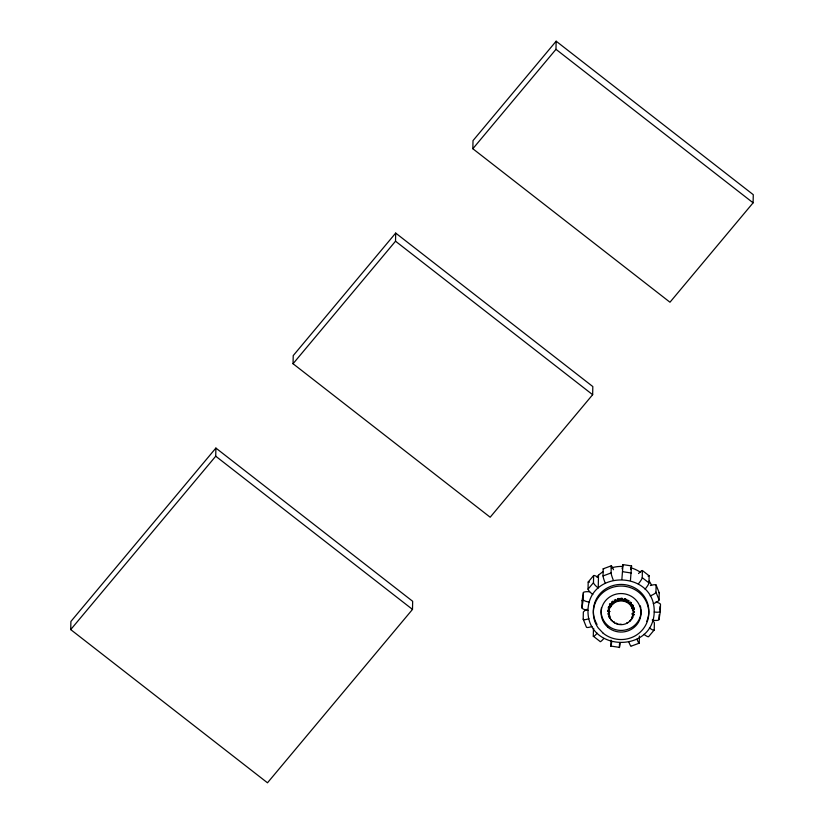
<?xml version="1.0" encoding="UTF-8"?>
<svg xmlns="http://www.w3.org/2000/svg" width="824" height="824" viewBox="0 0 824 824"><rect width="100%" height="100%" fill="white"/><g stroke="black" fill="none" stroke-linecap="round" stroke-linejoin="round"><path stroke-width="1.24" d="M70.72 629.598L70.895 621.461L215.888 448.071L412.659 601.283L412.494 609.41L267.491 782.8L70.72 629.598L215.723 456.208L215.888 448.071M293.045 363.734L293.22 355.608L395.685 233.079L592.817 386.569L592.652 394.696L490.177 517.225L293.045 363.734L395.52 241.205L395.685 233.079M472.842 148.742L473.017 140.605L556.149 41.2L753.28 194.691L753.105 202.817L669.974 302.223L472.842 148.742L555.973 49.327L556.149 41.2M587.986 610.368C589.016 568.787 655.224 570.383 654.215 611.985C653.185 653.566 586.987 651.969 587.986 610.368A6.159 1.607 9.2 0 1 581.929 607.824L582.074 600.706L583.413 592.466A8.292 2.173 9.2 0 1 589.531 591.766M581.929 607.824L583.258 599.584L583.413 592.466M592.023 626.456A6.159 1.504 -21.8 0 1 586.317 626.961L583.196 619.174L583.341 612.067A8.292 2.029 -21.8 0 1 587.131 609.255M592.817 594.506A6.159 1.288 39.9 0 1 588.048 589.15L588.192 582.032L593.62 575.543A8.292 1.73 39.9 0 1 598.451 577.655M588.048 589.15L593.476 582.661L593.62 575.543M603.858 638.435A6.159 0.999 -52.1 0 1 600.026 641.433L593.301 636.19L593.445 629.083A8.292 1.339 -52.1 0 1 593.754 628.331M603.374 571.526A33.125 31.951 1.2 0 0 598.502 575.214L598.234 588.017A6.159 1.288 39.9 0 1 593.476 582.661M605.218 583.114A6.159 0.618 69.6 0 1 603.034 575.935L603.178 568.828L611.243 565.831A8.292 0.834 69.6 0 1 613.509 569.745M609.822 611.614L607.772 611.398L609.832 611.449M607.813 610.079L607.772 611.562M607.916 613.437L608.277 614.714M608.174 608.071L608.606 606.649L610.584 607.206M608.606 606.649L610.574 607.37M609.451 605.115L610.254 603.683L609.451 605.115L611.202 606.155M613.283 580.117A6.159 0.618 69.6 0 1 611.099 572.938L611.243 565.831M612.932 603.868L611.521 602.262L612.943 603.704M611.769 641.824L610.883 646.294L610.986 640.145M612.634 601.407L614.055 602.838M615.59 599.635L614.24 600.181L615.219 602.087M617.526 598.832L619.02 598.492L617.526 598.832L617.99 600.758M620.317 643.122L619.421 647.592L619.473 643.812M620.966 598.358L622.501 598.574L620.966 598.358L620.894 600.511M621.883 579.231L623.016 564.625L631.565 565.923L630.432 580.529M624.417 598.77L625.89 599.367L624.417 598.77L623.819 600.665M627.63 600.191L628.949 600.974L627.63 600.191L626.559 601.87M627.909 622.439L626.559 623.14M631.472 603.281C628.619 600.48 633.635 604.074 629.979 604.641M630.762 605.619L632.564 604.682L630.751 605.784M631.483 607.092L633.296 605.99L631.493 606.928M633.574 615.837L634.016 614.405L632.049 613.839M631.936 608.215L633.934 607.762L631.926 608.38M634.016 614.405L632.039 614.004M632.286 609.832L634.284 609.214M634.387 612.572L634.429 611.243M628.918 642.246A6.159 0.618 69.6 0 0 631.174 646.16L639.239 643.163L639.383 636.056M638.342 583.917A6.159 0.999 -52.1 0 0 642.236 577.665L642.39 570.548L649.127 575.791L648.972 582.908A6.159 0.999 -52.1 0 1 645.079 589.16M643.966 634.336A6.159 1.288 39.9 0 0 648.797 636.447L654.225 629.958L654.369 622.841A8.292 1.73 39.9 0 0 652.237 619.988M653.298 603.683A6.159 1.504 -21.8 0 0 659.076 599.924L655.956 592.137L656.11 585.03A8.292 2.029 -21.8 0 0 650.394 585.534M659.076 599.924L659.221 592.817L656.11 585.03M652.886 620.225A6.159 1.607 9.2 0 0 659.015 619.524L659.107 614.776M659.015 619.524L660.343 611.284L660.488 604.167A8.292 2.173 9.2 0 0 655.863 601.963M622.439 600.552L622.501 598.409M659.54 610.048L660.106 606.526M622.099 568.869L622.985 564.625M630.762 569.518L631.565 565.923M625.292 601.263L625.89 599.202M596.957 577.068L598.502 575.214M611.521 602.426L612.634 601.242M628.918 603.559L630.411 602.2M603.034 575.935L611.099 572.938M619.741 624.19L621.286 624.231M622.872 571.732L631.411 573.03M610.852 646.067L619.401 647.365M616.352 623.253L617.835 623.84L616.352 623.418M610.254 603.848L612.005 604.888M609.451 604.96L611.202 605.99M614.601 622.429L613.293 621.656L614.601 622.594M555.973 49.327L753.105 202.817M395.52 241.205L592.652 394.696M642.236 577.665L648.972 582.908M215.723 456.208L412.494 609.41M615.59 599.47L616.579 601.376M632.564 604.682L633.296 606.155M633.934 607.762L634.284 609.369M619.02 598.492L619.494 600.583M610.141 616.857A12.329 11.886 1.2 0 1 621.677 599.542A12.329 11.886 1.2 0 1 631.472 617.856M611.181 567.952A33.125 31.951 1.2 0 1 622.151 566.428M630.7 567.726A33.125 31.951 1.2 0 1 640.67 572.433M649.178 581.054A33.125 31.951 1.2 0 1 651.547 585.236M603.178 568.828A8.292 0.834 69.6 0 1 603.642 569.199M654.225 629.958A6.159 1.288 39.9 0 1 649.394 627.847M638.559 573.545A8.292 1.339 -52.1 0 1 642.39 570.548M648.086 576.172A8.292 1.339 -52.1 0 1 649.127 575.791M640.99 609.585A19.961 19.261 1.2 0 1 620.163 630.411A19.961 19.261 1.2 0 1 601.448 607.741M640.279 605.867A19.961 19.261 1.2 0 1 640.845 608.339M597.132 633.192A6.159 0.999 -52.1 0 1 593.301 636.19M639.239 643.163A6.159 0.618 69.6 0 1 636.983 639.249M660.343 611.284A6.159 1.607 9.2 0 1 654.215 611.985M655.956 592.137A6.159 1.504 -21.8 0 1 650.177 595.906M658.778 592.6A8.292 2.029 -21.8 0 1 659.221 592.817M589.314 602.128A6.159 1.607 9.2 0 1 583.258 599.584M588.913 618.669A6.159 1.504 -21.8 0 1 583.196 619.174M582.074 600.706A8.292 2.173 9.2 0 1 582.29 600.541M597.039 624.448A27.738 26.749 1.2 0 1 619.38 584.474A27.738 26.749 1.2 0 1 646.686 621.533M588.192 582.032A8.292 1.73 39.9 0 1 589.531 582.166M608.926 616.486L609.657 617.959L608.926 616.486M610.759 619.349L611.81 620.596L610.759 619.349M629.526 621.224L630.648 620.204L629.526 621.224M631.915 618.783L632.729 617.526L631.915 618.783M603.168 633.213L598.296 628.043A27.738 26.749 1.2 0 1 616.342 586.441A27.738 26.749 1.2 0 1 647.829 619.844A27.738 26.749 1.2 0 1 603.168 633.213M608.184 627.497A19.961 19.261 1.2 0 0 640.712 616.239A19.961 19.261 1.2 0 0 614.302 594.681A19.961 19.261 1.2 0 0 608.184 627.497M614.416 622.8A12.329 11.886 1.2 0 0 633.378 613.375A12.329 11.886 1.2 0 0 615.415 602.231A12.329 11.886 1.2 0 0 614.416 622.8"/></g></svg>
